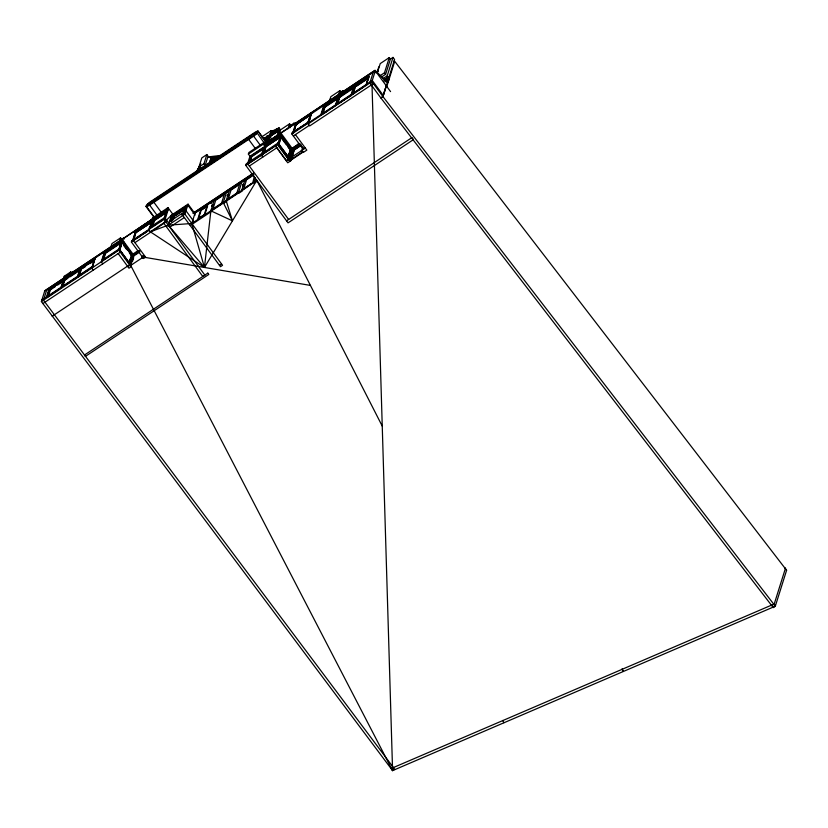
<?xml version="1.0" encoding="UTF-8"?>
<svg xmlns="http://www.w3.org/2000/svg" width="828" height="828" viewBox="0 0 828 828"><rect width="100%" height="100%" fill="white"/><g stroke="black" fill="none" stroke-linecap="round" stroke-linejoin="round"><path stroke-width="1.24" d="M298.784 143.865L298.09 144.507M168.881 223.343L164.658 217.578L164.079 219.41L168.301 225.164L204.454 267.454L210.871 210.829L214.007 200.842L226.396 192.613L223.26 202.601L191.785 223.498L168.301 225.164L150.292 231.788L204.454 267.454L256.783 180.338L382.246 426.109M785.047 568.267L786.6 570.285L775.308 606.199L392.586 770.609L41.4 301.547L44.784 290.773L167.515 209.256L168.012 207.683L173.135 214.649M46.885 289.448L43.47 300.171L394.635 769.212L392.586 770.609L130.72 265.426L133.67 256.038L139.953 251.867M63.073 279.957L64.232 276.262L70.773 271.926L71.332 272.681L73.237 271.418L73.992 272.453M70.007 274.389L70.773 271.926M110.9 246.992L111.977 243.577L120.557 237.874L122.378 240.337M119.491 241.29L120.557 237.874M46.647 290.204L121.964 240.192L122.12 239.168M124.552 238.888L123.796 237.853L123.538 238.837M123.424 242.169L123.662 241.424L122.958 242.852M133.443 240.627L145.614 257.166L143.544 258.543L131.383 241.993L131.766 240.772L164.079 219.41M136.827 229.853L136.734 231.436L134.664 232.803L134.767 231.219L152.373 219.078L44.847 290.856M132.563 240.803L135.181 232.461M131.766 240.762L132.904 240.575L135.523 232.233L152.207 221.169L149.951 228.321M133.132 241.01L135.771 232.575M133.318 240.886L135.833 232.678L152.456 221.5L151.928 220.786L149.64 228.414M54.224 314.806L52.164 316.203L129.541 264.825L132.935 254.041L138.286 250.511M132.863 255.686L129.851 265.25M127.791 266.616L130.348 264.919L133.298 255.531L133.67 256.038M132.615 261.099L133.691 257.684M153.915 202.332L161.512 212.62M168.012 207.683L152.621 217.899L152.135 219.472L153.139 220.838M152.456 219.358L152.621 217.899M152.518 219.441L149.133 230.215L131.383 241.993M150.51 226.965L152.642 220.165L168.063 209.991L167.515 209.256M142.758 255.707L142.364 256.939L310.417 285.412M166.977 208.377L166.48 209.95L167.484 211.316M166.987 210.643L164.327 219.244L165.372 218.551L168.063 209.991M150.292 231.788L165.672 221.583L166.252 219.751M185.979 205.53L182.843 215.508L220.476 266.699L222.546 265.322L184.913 214.141L188.049 204.154L194.922 213.51L191.785 223.498L204.454 267.454M200.117 168.715L198.917 167.09L201.804 157.92L206.845 154.567L209.08 157.61M198.161 171.023L198.441 170.123M198.534 169.812L198.823 168.912M200.231 168.25L199.196 167.711L196.971 172.276M199.579 166.5L199.289 167.411L200.324 167.949M199.952 165.3L196.495 172.11M198.347 170.744L199.858 165.921M199.03 169.699L199.786 167.287M198.917 167.09L203.967 163.737L206.845 154.567M209.349 163.385L211.264 157.32L220.113 156.254M209.412 163.737L211.264 157.32M210.281 161.957L210.571 161.046L213.138 160.746M216.077 159.224L210.954 159.835L210.664 160.746L213.231 160.435M217.743 157.848L211.337 158.624L211.047 159.535L216.18 158.914M190.223 225.537L192.282 224.171L193.348 220.766L185.979 210.736L169.378 221.759M213.003 208.853L215.704 200.262L224.264 194.59L221.562 203.181M192.282 224.171L211.368 211.502L210.871 210.829L232.451 220.848L226.168 200.676L229.304 190.688L241.704 182.46L238.557 192.438L239.054 193.121L242.19 191.03L241.704 190.357L244.86 180.359M228.311 198.699L231.012 190.109L239.561 184.427L236.86 193.017L239.023 192.086M248.369 154.07L248.855 152.528L264.298 142.271L263.811 143.813L248.369 154.07L250.532 157.02M247.479 164.006L249.973 156.264L265.426 146.007L263.811 143.813M248.348 162.412L247.851 164.006L288.63 219.472M248.938 162.164L251.008 155.571L251.743 156.637L250.594 160.29M243.867 188.37L246.568 179.779L254.051 174.811M267.32 135.751L265.55 140.853L269.938 137.945M254.341 176.561L252.664 183.029L250.522 184.447M266.616 136.216L265.55 140.853M278.643 135.057L278.27 136.247L264.856 146.401L262.352 154.37L261.731 153.532L261.234 155.115L262.724 157.144M265.353 147.084L264.236 145.562L264.618 144.372L281.147 133.391L292.139 148.357L288.33 159.4M255.428 177.937L254.092 182.129L254.589 182.802L257.28 181.022M262.662 154.795L265.426 146.007M263.563 152.766L265.001 148.222M264.132 152.29L265.871 146.773L280.63 136.972M272.008 133.194C267.754 129.199 275.589 132.604 277.753 128.692L276.914 131.373L269.421 136.341L270.042 137.179L265.208 140.387M264.215 152.393L265.943 146.877L265.446 146.204M268.386 142.385L271.563 132.273L278.094 129.158L277.276 129.002L278.042 129.323M269.338 141.464L269.618 140.563M277.245 131.838L277.773 130.162M276.914 131.373L278.156 130.545L278.995 127.864L280.444 129.82L279.077 134.177M277.018 135.72L279.336 128.33M278.498 135.099L280.04 130.172L289.593 123.827L290.7 125.328L289.924 127.791M288.051 128.754L289.593 123.827M293.764 124.2L294.126 123.051L295.172 124.469M302.189 146.484L303.597 148.44L303.276 149.475L291.86 133.939L292.243 132.718L308.223 122.109L308.627 122.658M292.791 132.863L295.41 124.521M293.474 132.49L295.803 124.448L310.345 114.792L296.051 124.79L293.34 133.277M297.552 122.161L297.418 123.682M286.56 220.848L411.982 137.572L413.462 139.601L288.051 222.867L245.781 165.383L275.548 145.852L286.55 160.818L289.469 158.645L292.605 148.657L299.839 143.855M290.193 158.034L292.977 149.164L300.212 144.362M300.605 144.289L293.567 148.968L289.841 159.152M291.497 158.314L294.178 149.785L301.216 145.107M292.015 157.279L294.313 149.971L301.351 145.304M293.34 132.304L307.881 122.647L310.345 114.792M309.092 121.592L311.473 112.908L308.244 123.879L371.907 81.61L375.301 70.846L295.11 124.717L295.389 123.248M302.717 147.705L301.568 151.358L302.23 150.913M329.958 100.178L330.32 99.018M336.023 104.69L337.855 97.59L335.392 105.435L329.192 109.555M335.982 105.239L338.6 96.907M353.494 87.209L339.19 96.71L336.727 104.545L351.031 95.044L353.494 87.209L339.47 97.093L337.358 103.81M337.576 104.1L339.687 97.383L352.976 88.565M342.285 91.991L342.647 90.832L343.692 92.25M378.841 66.809L377.009 72.502M382.929 78.67L387.225 75.814L393.021 57.391L394.583 59.523L382.94 96.586L380.859 97.963L369.847 82.976L373.231 72.222M386.614 79.819L386.21 81.113L388.239 79.695L385.02 81.837M384.803 79.695L388.177 77.097L383.881 79.954M385.827 80.761L387.98 79.333L388.384 78.049L384.089 80.896M774.232 603.985L775.308 606.199L773.28 607.617L380.87 97.963L382.898 96.555L386.283 85.791L382.929 96.586L371.907 81.61L392.586 770.609L391.489 768.374L774.232 603.985L785.524 568.07M386.811 86.505L394.49 62.069L393.993 61.396M46.513 296.91L49.049 288.848L94.744 258.512L91.711 268.148L93.202 270.166M47.248 296.269L49.421 289.345L95.117 259.009M47.983 296.124L50.063 289.5L63.27 280.299L49.846 289.21L47.413 296.931L49.483 295.555M48.604 295.399L49.99 290.98M63.27 280.299L60.837 288.02L57.743 290.079M61.789 287.388L64.222 279.667L79.892 269.255L77.677 277.276M62.348 286.581L64.439 279.957L80.109 269.555M62.98 285.857L64.719 280.34L67.855 278.26M77.459 276.987L79.892 269.255M80.419 268.769L77.884 276.842L77.511 276.335L41.897 299.974M94.589 259.506L92.374 267.516L94.589 259.506L80.844 268.624L78.412 276.355L80.523 274.948M78.97 275.548L81.061 268.924L94.806 259.795M79.602 274.824L81.341 269.307L80.844 268.624M133.432 254.724L122.171 239.395L121.788 240.606L104.287 252.229L101.275 261.793L102.765 263.821M102.413 259.878L104.659 252.737L122.161 241.114M121.178 241.9L105.084 252.592L102.568 260.582L118.663 249.89L121.178 241.9L118.88 250.191M102.786 260.872L105.301 252.882L121.395 242.2M103.417 260.116L105.58 253.264L121.592 242.635M132.232 255.469L129.613 263.801L130.99 265.022L119.17 248.938L118.777 250.18L41.4 301.547M119.77 248.969L122.14 241.993L131.818 255.169L129.096 263.283L131.611 255.303L121.923 242.138M122.14 241.993L119.625 249.973L129.313 263.138M119.708 250.335L122.337 242.004M128.982 262.455L130.058 259.04M129.541 264.825L129.934 263.594M132.563 255.262L121.964 240.192M138.99 250.687L137.965 251.081M138.204 250.894L138.545 250.553M151.576 227.162L153.873 219.865L166.314 211.606L166.801 212.278L154.37 220.538L152.838 225.402M152.725 225.257L154.256 220.393L166.697 212.134L164.782 218.209M164.006 218.902L166.314 211.606M134.933 242.645L166.004 222.018L166.573 220.196L165.538 220.89M171.448 215.176L163.613 222.939L166.242 226.53L168.301 225.164L171.448 215.176L188.049 204.154M172.089 220.91L173.694 215.797L185.814 207.745L184.53 211.844M172.369 220.155L173.456 216.719L172.369 215.249L170.568 220.972L171.158 221.769L172.959 216.046L186.3 207.197M172.721 220.31L174.004 216.222L185.12 208.842M173.549 218.52L174.19 216.47L185.306 209.091M186.745 206.897L186.155 206.089L184.354 211.813L184.944 212.61M194.145 213.407L194.435 212.496L194.932 213.169M204.34 214.431L206.845 206.472L201.194 210.219L198.679 218.188L204.588 214.773M204.992 214.214L207.662 205.717L200.542 210.447L197.861 218.944L204.992 214.214L205.479 214.887M210.457 202.581L210.747 201.67L195.936 211.502L195.646 212.413L210.457 202.581L210.954 203.253M212.392 206.514L212.258 204.826L213.272 205.592M212.558 204.619L212.206 206.048L212.755 205.085L213.231 205.737M212.982 205.396L212.755 205.085M226.779 191.754L227.069 190.833L212.247 200.666L211.968 201.587L226.779 191.754L227.276 192.427M227.441 191.527L227.907 190.067M227.752 195.129L227.69 196.36L227.224 195.729L227.866 194.466L228.838 195.791M227.69 196.36L227.866 194.466M227.555 194.663L228.021 195.304M243.09 180.928L243.391 179.997L228.569 189.84L228.28 190.761L243.09 180.928L243.587 181.601M248.949 163.261L251.246 155.964L263.687 147.705L261.389 155.012M243.763 180.701L244.219 179.231L244.715 179.904M249.994 161.212L251.526 156.347L263.966 148.088M243.246 186.031L243.121 184.344L243.887 184.768L243.121 184.344M243.297 185.876L243.422 184.137M243.059 185.565L243.308 184.799M265.25 142.302L265.974 140.004M262.052 154.174L263.583 149.309M268.821 141.909L268.417 141.36C271.336 136.02 265.954 140.553 266.782 142.447L267.185 142.996L268.013 140.449L269.535 139.383M261.731 153.532L246.289 163.789L245.781 165.383L277.753 144.155L280.216 136.403M264.236 145.562L280.764 134.591L281.147 133.391M280.971 136.868L278.498 144.724L288.31 157.289L290.783 149.423L281.365 136.61L290.39 149.682L288.268 156.42M278.829 144.734L281.448 136.392L266.378 146.401M287.968 156.627L290.783 149.423M288.392 157.444L290.649 150.292M288.755 159.111L289.138 157.9L278.136 142.933L261.617 153.904L262.238 154.743M298.059 144.362L298.597 143.937L298.204 144.652M297.976 144.983L298.763 144.434L297.966 144.734M320.891 114.595L323.51 106.263L368.977 76.083L366.359 84.394L291.86 133.939M321.212 115.04L323.841 106.708L369.298 76.528M337.855 97.59L324.431 106.512L321.957 114.357L327.122 110.921M322.589 113.612L324.711 106.884L338.134 97.973M322.806 113.912L324.928 107.185L338.352 98.273M329.347 101.378L330.838 96.669L339.873 90.666L340.867 92.022L340.122 94.371M338.383 95.375L339.873 90.666M351.31 95.427L354.239 86.526M354.829 86.329L352.366 94.164L366.09 85.036L368.563 77.211L354.829 86.329L355.326 87.002L353.566 92.601M352.997 93.419L355.108 86.702L368.843 77.594L366.09 85.036M377.299 72.916L380.238 63.59L389.274 57.587L390.402 59.13L385.631 74.292L381.615 76.952M379.483 76.083L384.502 72.75L389.274 57.587M277.339 131.569L270.321 136.227L269.504 136.071L270.859 137.334M270.321 136.227L278.498 131.01L278.156 130.545M270.042 137.179L269.504 136.071M311.628 113.125L308.471 122.451L292.243 132.718M299.291 143.472L290.597 149.382M196.319 171.934L200.883 163.768M196.826 171.893L199.931 165.993M196.733 172.193L199.196 167.711M138.079 251.05L138.866 250.522M272.029 133.577L274.151 133.37L272.029 133.577L275.993 130.917L274.875 132.697M273.83 132.925L275.993 130.917M263.708 139.218L264.981 138.038L265.633 138.918L264.36 140.098M265.291 140.129L270.125 136.91L267.289 138.628L266.968 138.183L268.883 136.423L270.735 136.341M267.289 138.628L270.404 135.906M298.08 144.3L298.898 144.02M771.727 605.599L773.756 604.181M63.477 279.264L64.346 280.444M63.849 279.771L61.262 287.875L60.889 287.368L61.313 287.844M258.367 131.517A6.396 1.201 -36.3 0 0 254.693 132.511L150.085 201.97A6.603 1.232 -36.3 0 0 146.038 205.944A6.345 1.19 -36.3 0 0 149.651 205.147L253.616 136.144A6.396 1.201 -36.3 0 0 258.367 131.517L266.709 142.882M261.679 136.92L270.808 130.855M277.753 128.692L270.259 133.66L270.828 134.674L264.153 139.104M277.701 128.857L270.207 133.826L271.646 134.819M264.122 138.431L266.895 136.599M267.599 136.123L278.094 129.158M264.204 138.938L270.88 134.509L270.259 133.66L271.077 133.815M276.997 131.103L264.888 139.176L265.633 138.918M270.021 137.676L266.057 139.746M289.841 125.897L294.126 123.051M340.681 92.136L342.647 90.832M389.843 59.502L393.021 57.391M386.976 81.765L387.4 82.365L375.043 70.349L264.349 143.855L264.618 144.372M264.442 144.134L375.043 70.349M267.009 142.613L269.773 140.781M121.612 239.302L123.796 237.853M348.205 89.082L350.285 87.706M352.997 85.905L355.077 84.518M358.203 82.448L361.318 80.378M365.479 77.615L367.56 76.238M134.384 232.43L152.135 220.641L152.88 221.656M264.856 146.401L280.961 135.72L278.757 143.772M375.995 72.781L378.127 71.374M164.41 213.355L166.459 211.999M356.382 86.298L367.994 78.588M55.507 286.457L50.342 289.883L49.846 289.21M57.567 285.08L63.766 280.971M69.935 276.873L80.388 269.938M252.778 155.954L264.184 148.388M281.137 137.355L281.82 136.899M164.658 217.578L149.268 227.793L148.698 229.625L150.624 232.233M153.646 225.785L155.716 224.409M158.831 222.339L161.936 220.279M101.606 260.603L119.17 248.938M52.578 293.505L55.673 291.446M64.926 285.308L68.051 283.228M70.142 281.841L74.323 279.067M324.379 112.939L328.602 110.134M331.759 108.033L334.926 105.932M339.107 103.158L348.495 96.928M354.85 92.705L351.621 94.847L351.3 94.402M358.079 90.562L363.461 86.981M47.91 296.734L52.019 294.012M55.093 291.963L57.153 290.597M67.523 283.714L69.593 282.338M72.698 280.278L75.803 278.218M119.532 249.445L121.84 241.331L132.542 255.893L139.58 251.36M348.246 97.466L350.285 96.11M119.77 250.159L128.361 262.279M171.179 216.036L187.77 205.023L195.149 215.052M293.34 135.968L309.32 125.359M120.329 251.184L120.267 252.198L42.89 303.565M373.397 83.628L309.724 125.908L307.84 123.331L310.49 114.978L295.948 124.635L293.247 133.049L295.875 124.717M249.342 166.035L276.749 147.829M181.177 214.876L184.209 212.868M166.242 226.53L202.798 276.49L204.868 275.124L168.301 225.164L184.913 214.141M184.333 217.536L169.792 227.182L168.301 225.164M192.903 213.303L253.409 173.135M253.358 173.383L244.891 179.003L244.591 179.935L253.057 174.315M292.108 148.481L299.363 143.668M131.135 255.624L131.818 255.169M137.872 251.236L138.856 250.584M253.12 174.874L244.84 180.38L245.336 181.053M131.548 255.924L138.814 251.101M211.927 205.882L212.941 206.658L212.506 205.851M227.224 195.729L227.99 196.164M242.78 185.4L243.546 185.834M289.138 157.9L277.711 143.213L277.328 144.434L289.81 161.429M211.088 210.136L223.477 201.908L223.974 202.581M226.386 199.972L238.785 191.744M241.942 189.643L254.589 181.756L241.973 190.678M219.668 204.93L221.811 203.512M232.451 220.848L223.26 202.601L256.783 180.338M286.26 160.777L305.346 148.108M211.119 211.161L223.508 202.932M226.417 201.007L238.806 192.779M144.434 255.573L141.867 257.27L142.613 258.284L143.109 257.953M130.72 265.426L142.24 257.777M291.114 159.525L302.168 152.186M130.596 266.254L131.093 265.923L130.348 264.919M290.587 160.156L291.249 159.721M302.313 152.373L302.976 151.928M219.503 265.364L221.562 263.997M147.28 204.392L257.839 131.072L266.181 142.416M82.396 268.603L85.563 266.492M89.797 263.687L92.974 261.576M77.511 276.335L92.208 266.575L92.581 267.082M82.634 273.54L86.868 270.735M88.989 269.328L92.156 267.227M79.974 275.445L82.075 274.047M86.278 271.263L88.379 269.866M132.904 240.575L148.533 230.205M137.344 237.926L140.387 235.908M144.434 233.217L146.494 231.912M252.892 174.646L194.808 213.189L195.263 211.74L195.77 212.403M271.305 131.528L278.995 127.864M263.459 138.555L264.981 138.038M266.968 138.183L268.821 138.11M220.465 155.457L207.797 156.978L205.158 165.362L203.967 163.737M211.316 157.672L215.114 157.216M217.64 156.906L220.176 156.606M217.836 157.548L211.43 158.324L211.72 157.403L211.937 158.8M214.504 158.49L217.071 158.179M394.221 60.672L786.6 570.285M382.898 96.555L775.308 606.199M387.225 75.814L389.295 78.619M384.502 72.75L385.631 74.292M388.032 77.563L389.15 79.074M387.98 79.333L388.736 80.368M387.639 81.61L388.135 82.282M375.146 70.639L390.568 91.618M383.281 95.458L372.269 80.471L366.359 84.394L366.68 84.839M353.918 86.081L354.736 87.199M351.031 95.044L351.527 95.717M339.19 96.71L339.687 97.383M338.269 96.472L339.097 97.59M324.431 106.512L324.928 107.185M323.51 106.263L324.338 107.381M295.41 134.591L306.826 150.127L303.348 152.435L301.868 150.417M301.195 150.851L302.417 152.518L291.363 159.866L290.131 158.2M293.567 148.968L294.313 149.971M292.605 148.657L293.723 150.178M280.764 134.591L291.766 149.547M280.34 134.871L291.342 149.837M283.331 140.336L284.791 142.333M281.416 138.069L286.478 144.962M287.927 146.929L289.365 148.895M278.27 136.247L278.891 137.086M270.725 131.135L272.184 133.111M289.469 158.645L290.959 160.663L287.751 162.795L275.258 145.811L275.641 144.589L276.262 145.428M285.029 153.604L286.467 155.581M277.753 144.155L290.245 161.139M269.193 138.907L269.597 139.456M266.813 137.334L267.04 137.872M267.558 139.994L267.961 140.543M253.616 136.144L260.447 145.428M248.679 139.414L255.5 148.709M249.89 156.316L250.449 157.082M243.36 185.368L243.846 186.021M226.168 200.676L226.665 201.349L223.757 203.274L223.26 202.601M212.082 201.566L211.585 200.893L211.626 203.036M212.258 204.826L212.724 205.458M183.909 212.103L184.499 212.91M173.694 215.797L174.19 216.47M149.651 205.147L157.237 215.466M146.794 206.979L153.615 216.263M153.708 216.926L146.121 206.607L257.218 133.101L263.894 142.54M153.873 219.865L154.37 220.538M135.523 232.233L135.833 232.678L152.052 221.914L135.585 232.347L133.287 240.617M121.788 240.606L133.608 256.69M123.796 245.637L126.725 249.632M129.406 253.016L130.834 254.962M130.793 263.501L131.538 264.515M118.663 249.89L131.031 266.844L128.971 268.21L118.197 253.575M110.952 246.382L111.708 247.417M105.084 252.592L105.58 253.264M104.287 252.229L105.156 253.409M80.047 268.262L80.916 269.442M64.232 276.262L64.791 277.028M64.222 279.667L64.719 280.34M49.049 288.848L49.918 290.028M308.223 122.109L308.596 122.741L311.38 112.629M502.751 720.463L503.848 722.699M211.337 158.624L211.554 160.011M210.954 159.835L211.171 161.222M207.818 273.126L84.425 355.046L85.408 356.382L208.791 274.451L207.818 273.126M623.205 671.322L622.107 669.086L623.205 671.322"/></g></svg>
